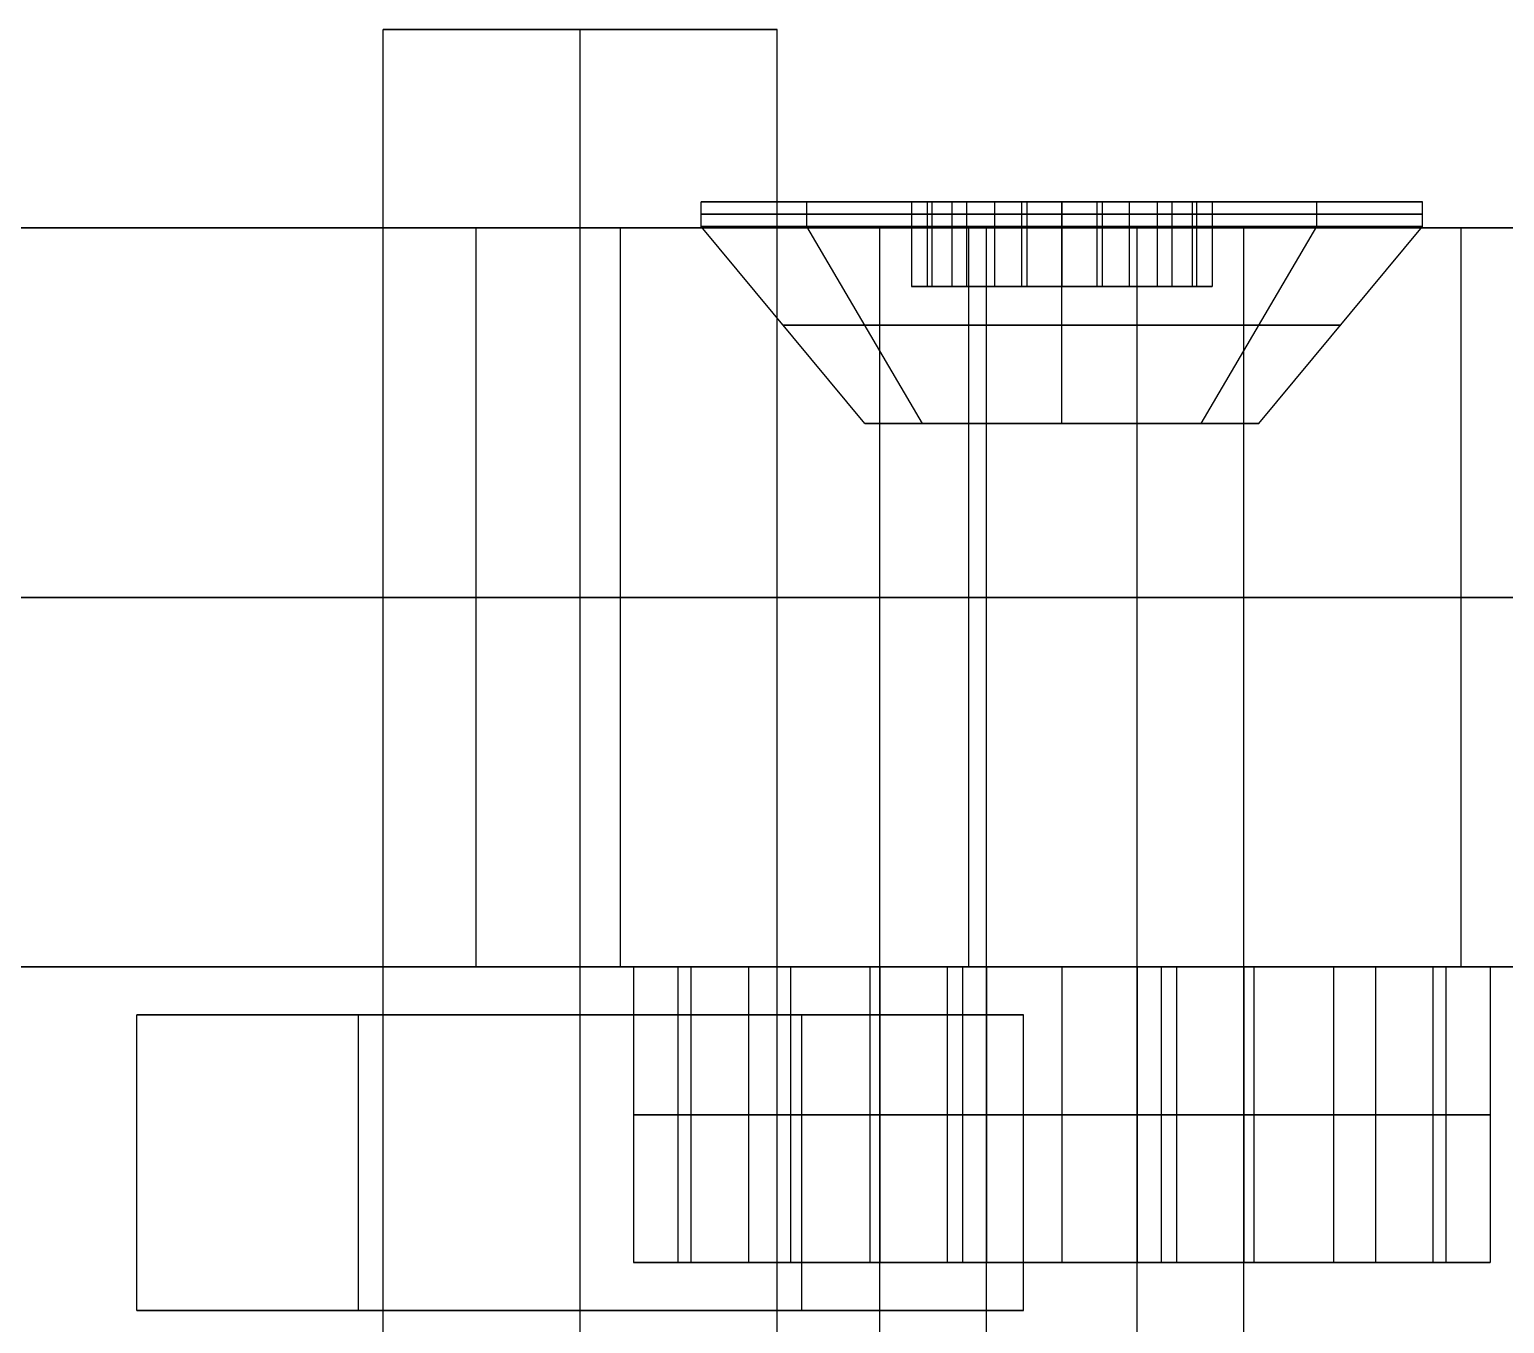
# Model space of a CAD drawing. Header units: millimetres. Extents: x -170 to 170, y -1654 to 210.
# Drawn here: x -139.64 to -109.69, y -35.26 to -9 of the extents above; entities that cross this region are included whole.
import ezdxf

# ---------------------------------------------------------------- set-up
doc = ezdxf.new("R2010")
doc.units = ezdxf.units.MM
doc.header["$MEASUREMENT"] = 0
doc.layers.add('V1', color=7, linetype='Continuous', true_color=0x000000)

msp = doc.modelspace()

# ---------------------------------------------------------------- linework, layer by layer
at = {"layer": 'V1'}
for p, q in [((-124.457, -9, 255), (-132.457, -9, 255)), ((-128.457, -9, 251), (-128.457, -9, 259)), ((-121.415, -12.5, 304.159), (-126, -12.5, 304.159)), ((-123.856, -12.5, 211.018), (-120.913, -12.5, 208.075)), ((-120.613, -12.5, 203.907), (-123.856, -12.5, 200.665)), ((-118.679, -12.5, 311.479), (-118.679, -12.5, 307.317)), ((-118.679, -12.5, 301), (-118.679, -12.5, 296.838)), ((-113.503, -12.5, 211.018), (-116.745, -12.5, 207.776)), ((-116.446, -12.5, 203.608), (-113.503, -12.5, 200.665)), ((-111.358, -12.5, 304.159), (-115.944, -12.5, 304.159)), ((-122.23, -13.028, 204), (-153, -13.028, 204)), ((-122.679, -17, 304.159), (-126, -13, 304.159)), ((-121.508, -17, 203.013), (-123.856, -13, 200.665)), ((-121.508, -17, 208.67), (-123.856, -13, 211.018)), ((-118.679, -17, 300.159), (-118.679, -13, 296.838)), ((-118.679, -17, 308.159), (-118.679, -13, 311.479)), ((-115.851, -17, 203.013), (-113.503, -13, 200.665)), ((-115.851, -17, 208.67), (-113.503, -13, 211.018)), ((-90.813, -13.028, 204), (-115.128, -13.028, 204)), ((-114.679, -17, 304.159), (-111.358, -13, 304.159)), ((-115.944, -14.215, 304.159), (-121.415, -14.215, 304.159)), ((-116.446, -14.215, 203.608), (-120.913, -14.215, 208.075)), ((-116.745, -14.215, 207.776), (-120.613, -14.215, 203.907)), ((-118.679, -14.215, 301), (-118.679, -14.215, 307.317)), ((-153, -28.028, 25), (153, -28.028, 25)), ((-122.23, -28.028, 204), (-153, -28.028, 204)), ((-122.679, -28.028, 304.159), (-126.473, -28.028, 304.159)), ((-121.508, -28.028, 208.67), (-125.043, -28.028, 212.205)), ((-121.508, -28.028, 203.013), (-124.191, -28.028, 200.33)), ((-118.679, -28.028, 295.159), (-118.679, -28.028, 300.159)), ((-118.679, -28.028, 308.159), (-118.679, -28.028, 313.159)), ((-113.168, -28.028, 211.353), (-115.851, -28.028, 208.67)), ((-112.315, -28.028, 199.478), (-115.851, -28.028, 203.013)), ((-90.813, -28.028, 204), (-115.128, -28.028, 204)), ((-110.885, -28.028, 304.159), (-114.679, -28.028, 304.159)), ((-122.679, -34.028, 304.159), (-126.473, -34.028, 304.159)), ((-121.508, -34.028, 208.67), (-125.043, -34.028, 212.205)), ((-121.508, -34.028, 203.013), (-124.191, -34.028, 200.33)), ((-118.679, -34.028, 295.159), (-118.679, -34.028, 300.159)), ((-118.679, -34.028, 308.159), (-118.679, -34.028, 313.159)), ((-113.168, -34.028, 211.353), (-115.851, -34.028, 208.67)), ((-112.315, -34.028, 199.478), (-115.851, -34.028, 203.013)), ((-110.885, -34.028, 304.159), (-114.679, -34.028, 304.159))]:
    msp.add_line(p, q, dxfattribs=at)
at = {"layer": 'V1', "extrusion": (6.67277e-16, 1, 7.68154e-17)}
msp.add_circle((118.679, 304.159, -13), 7.321, dxfattribs=at)
at = {"layer": 'V1', "extrusion": (4.17519e-16, 1, 5.26153e-16)}
msp.add_circle((118.679, 205.841, -13), 7.321, dxfattribs=at)
at = {"layer": 'V1', "extrusion": (6.14523e-16, 1, 6.14523e-16)}
msp.add_circle((118.679, 304.159, -15), 5.66, dxfattribs=at)
at = {"layer": 'V1', "extrusion": (0, 1, 6.14523e-16)}
msp.add_circle((118.679, 205.841, -15), 5.66, dxfattribs=at)
at = {"layer": 'V1', "extrusion": (-9.061e-17, 1, 1.80234e-17)}
for start, end in [(315, 67.5), (67.5, 315)]:
    msp.add_arc((118.679, 205.841, -17), 4, start, end, dxfattribs=at)
at = {"layer": 'V1', "extrusion": (-5.13264e-17, 1, 7.68154e-17)}
for start, end in [(112.5, 360), (360, 112.5)]:
    msp.add_arc((118.679, 304.159, -17), 4, start, end, dxfattribs=at)
at = {"layer": 'V1'}
for points, weights, knots in [([(-128.457, -9, 259), (-132.457, -9, 259), (-132.457, -9, 255), (-132.457, -9, 251), (-128.457, -9, 251), (-124.457, -9, 251), (-124.457, -9, 255), (-124.457, -9, 259), (-128.457, -9, 259)], [1, 0.707106781187, 1, 0.707106781187, 1, 0.707106781187, 1, 0.707106781187, 1], [-25.132741, -25.132741, -25.132741, -18.849556, -18.849556, -12.566371, -12.566371, -6.283185, -6.283185, 0, 0, 0]), ([(-126, -12.5, 304.159), (-126, -12.5, 311.479), (-118.679, -12.5, 311.479), (-111.358, -12.5, 311.479), (-111.358, -12.5, 304.159), (-111.358, -12.5, 296.838), (-118.679, -12.5, 296.838), (-126, -12.5, 296.838), (-126, -12.5, 304.159)], [1, 0.707106781187, 1, 0.707106781187, 1, 0.707106781187, 1, 0.707106781187, 1], [-45.997759, -45.997759, -45.997759, -34.49832, -34.49832, -22.99888, -22.99888, -11.49944, -11.49944, 0, 0, 0]), ([(-123.856, -12.5, 200.665), (-129.032, -12.5, 205.841), (-123.856, -12.5, 211.018), (-118.679, -12.5, 216.195), (-113.503, -12.5, 211.018), (-108.326, -12.5, 205.841), (-113.503, -12.5, 200.665), (-118.679, -12.5, 195.488), (-123.856, -12.5, 200.665)], [1, 0.707106781187, 1, 0.707106781187, 1, 0.707106781187, 1, 0.707106781187, 1], [-45.997759, -45.997759, -45.997759, -34.49832, -34.49832, -22.99888, -22.99888, -11.49944, -11.49944, 0, 0, 0]), ([(-126, -12.75, 304.159), (-126, -12.75, 311.479), (-118.679, -12.75, 311.479), (-111.358, -12.75, 311.479), (-111.358, -12.75, 304.159), (-111.358, -12.75, 296.838), (-118.679, -12.75, 296.838), (-126, -12.75, 296.838), (-126, -12.75, 304.159)], [1, 0.707106781187, 1, 0.707106781187, 1, 0.707106781187, 1, 0.707106781187, 1], [-45.997759, -45.997759, -45.997759, -34.49832, -34.49832, -22.99888, -22.99888, -11.49944, -11.49944, 0, 0, 0]), ([(-123.856, -12.75, 200.665), (-129.032, -12.75, 205.841), (-123.856, -12.75, 211.018), (-118.679, -12.75, 216.195), (-113.503, -12.75, 211.018), (-108.326, -12.75, 205.841), (-113.503, -12.75, 200.665), (-118.679, -12.75, 195.488), (-123.856, -12.75, 200.665)], [1, 0.707106781187, 1, 0.707106781187, 1, 0.707106781187, 1, 0.707106781187, 1], [-45.997759, -45.997759, -45.997759, -34.49832, -34.49832, -22.99888, -22.99888, -11.49944, -11.49944, 0, 0, 0]), ([(153, -13.028, 255), (153, -13.028, 408), (0, -13.028, 408), (-153, -13.028, 408), (-153, -13.028, 255)], [1, 0.707106781187, 1, 0.707106781187, 1], [-1296.663676, -1296.663676, -1296.663676, -1056.331838, -1056.331838, -816, -816, -816]), ([(-128.457, -13.028, 259), (-124.457, -13.028, 259), (-124.457, -13.028, 255), (-124.457, -13.028, 251), (-128.457, -13.028, 251), (-132.457, -13.028, 251), (-132.457, -13.028, 255), (-132.457, -13.028, 259), (-128.457, -13.028, 259)], [1, 0.707106781187, 1, 0.707106781187, 1, 0.707106781187, 1, 0.707106781187, 1], [0, 0, 0, 6.283185, 6.283185, 12.566371, 12.566371, 18.849556, 18.849556, 25.132741, 25.132741, 25.132741]), ([(-117.148, -13.028, 307.854), (-113.453, -13.028, 306.323), (-114.984, -13.028, 302.628), (-116.514, -13.028, 298.932), (-120.21, -13.028, 300.463), (-123.905, -13.028, 301.994), (-122.375, -13.028, 305.689), (-120.844, -13.028, 309.385), (-117.148, -13.028, 307.854)], [0.999999860338, 0.707106851018, 1, 0.707106781187, 1, 0.707106781187, 1, 0.707106851018, 0.999999860338], [0, 0, 0, 6.283185, 6.283185, 12.566371, 12.566371, 18.849557, 18.849557, 25.132741, 25.132741, 25.132741]), ([(-120.21, -13.028, 209.537), (-116.514, -13.028, 211.068), (-114.984, -13.028, 207.372), (-113.453, -13.028, 203.677), (-117.149, -13.028, 202.146), (-120.844, -13.028, 200.615), (-122.375, -13.028, 204.311), (-123.905, -13.028, 208.006), (-120.21, -13.028, 209.537)], [0.999999860338, 0.707106851018, 1, 0.707106781187, 1, 0.707106781187, 1, 0.707106781187, 1], [0, 0, 0, 6.283184, 6.283184, 12.56637, 12.56637, 18.849556, 18.849556, 25.132741, 25.132741, 25.132741]), ([(153, -20.528, 255), (153, -20.528, 408), (0, -20.528, 408), (-153, -20.528, 408), (-153, -20.528, 255)], [1, 0.707106781187, 1, 0.707106781187, 1], [-1296.663676, -1296.663676, -1296.663676, -1056.331838, -1056.331838, -816, -816, -816]), ([(153, -28.028, 255), (153, -28.028, 408), (0, -28.028, 408), (-153, -28.028, 408), (-153, -28.028, 255)], [1, 0.707106781187, 1, 0.707106781187, 1], [-1296.663676, -1296.663676, -1296.663676, -1056.331838, -1056.331838, -816, -816, -816]), ([(-128.457, -28.028, 259), (-124.457, -28.028, 259), (-124.457, -28.028, 255), (-124.457, -28.028, 251), (-128.457, -28.028, 251), (-132.457, -28.028, 251), (-132.457, -28.028, 255), (-132.457, -28.028, 259), (-128.457, -28.028, 259)], [1, 0.707106781187, 1, 0.707106781187, 1, 0.707106781187, 1, 0.707106781187, 1], [0, 0, 0, 6.283185, 6.283185, 12.566371, 12.566371, 18.849556, 18.849556, 25.132741, 25.132741, 25.132741]), ([(-117.148, -28.028, 307.854), (-120.844, -28.028, 309.385), (-122.375, -28.028, 305.689), (-123.905, -28.028, 301.994), (-120.21, -28.028, 300.463), (-116.514, -28.028, 298.932), (-114.984, -28.028, 302.628), (-113.453, -28.028, 306.323), (-117.148, -28.028, 307.854)], [0.999999860338, 0.707106851018, 1, 0.707106781187, 1, 0.707106781187, 1, 0.707106851018, 0.999999860338], [-25.132741, -25.132741, -25.132741, -18.849557, -18.849557, -12.566371, -12.566371, -6.283185, -6.283185, 0, 0, 0]), ([(-120.21, -28.028, 209.537), (-123.905, -28.028, 208.006), (-122.375, -28.028, 204.311), (-120.844, -28.028, 200.615), (-117.148, -28.028, 202.146), (-113.453, -28.028, 203.677), (-114.984, -28.028, 207.372), (-116.514, -28.028, 211.068), (-120.21, -28.028, 209.537)], [0.999999860338, 0.707106851018, 1, 0.707106781187, 1, 0.707106781187, 1, 0.707106851018, 0.999999860338], [-25.132741, -25.132741, -25.132741, -18.849557, -18.849557, -12.566371, -12.566371, -6.283185, -6.283185, 0, 0, 0]), ([(-117.148, -28.028, 307.854), (-113.453, -28.028, 306.323), (-114.984, -28.028, 302.628), (-116.514, -28.028, 298.932), (-120.21, -28.028, 300.463), (-123.905, -28.028, 301.994), (-122.375, -28.028, 305.689), (-120.844, -28.028, 309.385), (-117.148, -28.028, 307.854)], [1, 0.707106781187, 1, 0.707106781187, 1, 0.707106781187, 1, 0.707106781187, 1], [0, 0, 0, 6.283185, 6.283185, 12.566371, 12.566371, 18.849556, 18.849556, 25.132741, 25.132741, 25.132741]), ([(-120.21, -28.028, 209.537), (-116.514, -28.028, 211.068), (-114.984, -28.028, 207.372), (-113.453, -28.028, 203.677), (-117.149, -28.028, 202.146), (-120.844, -28.028, 200.615), (-122.375, -28.028, 204.311), (-123.905, -28.028, 208.006), (-120.21, -28.028, 209.537)], [1, 0.707106781187, 1, 0.707106781187, 1, 0.707106781187, 1, 0.707106781187, 1], [0, 0, 0, 6.283185, 6.283185, 12.566371, 12.566371, 18.849556, 18.849556, 25.132741, 25.132741, 25.132741]), ([(-117.148, -34.028, 307.854), (-120.844, -34.028, 309.385), (-122.375, -34.028, 305.689), (-123.905, -34.028, 301.994), (-120.21, -34.028, 300.463), (-116.514, -34.028, 298.932), (-114.984, -34.028, 302.628), (-113.453, -34.028, 306.323), (-117.148, -34.028, 307.854)], [1, 0.707106781187, 1, 0.707106781187, 1, 0.707106781187, 1, 0.707106781187, 1], [-25.132741, -25.132741, -25.132741, -18.849556, -18.849556, -12.566371, -12.566371, -6.283185, -6.283185, 0, 0, 0]), ([(-120.21, -34.028, 209.537), (-123.905, -34.028, 208.006), (-122.375, -34.028, 204.311), (-120.844, -34.028, 200.615), (-117.148, -34.028, 202.146), (-113.453, -34.028, 203.677), (-114.984, -34.028, 207.372), (-116.514, -34.028, 211.068), (-120.21, -34.028, 209.537)], [1, 0.707106781187, 1, 0.707106781187, 1, 0.707106781187, 1, 0.707106781187, 1], [-25.132741, -25.132741, -25.132741, -18.849556, -18.849556, -12.566371, -12.566371, -6.283185, -6.283185, 0, 0, 0])]:
    msp.add_rational_spline(points, weights, degree=2, knots=knots, dxfattribs=at)
for points in [[(-132.457, -82.948, 255), (-132.457, -45.974, 255), (-132.457, -9, 255)], [(-128.457, -88, 259), (-128.457, -48.5, 259), (-128.457, -9, 259)], [(-128.457, -88, 251), (-128.457, -48.5, 251), (-128.457, -9, 251)], [(-124.457, -82.948, 255), (-124.457, -45.974, 255), (-124.457, -9, 255)], [(-126, -13, 304.159), (-126, -12.75, 304.159), (-126, -12.5, 304.159)], [(-123.856, -13, 200.665), (-123.856, -12.75, 200.665), (-123.856, -12.5, 200.665)], [(-123.856, -13, 211.018), (-123.856, -12.75, 211.018), (-123.856, -12.5, 211.018)], [(-120.913, -12.5, 208.075), (-121.321, -12.5, 206.549), (-121.73, -12.5, 205.024)], [(-121.73, -12.5, 205.024), (-120.613, -12.5, 203.907), (-119.497, -12.5, 202.791)], [(-121.73, -12.5, 205.024), (-121.73, -13.358, 205.024), (-121.73, -14.215, 205.024)], [(-118.679, -12.5, 307.317), (-120.047, -12.5, 306.527), (-121.415, -12.5, 305.738)], [(-121.415, -12.5, 305.738), (-121.415, -12.5, 304.159), (-121.415, -12.5, 302.579)], [(-121.415, -12.5, 302.579), (-120.047, -12.5, 301.79), (-118.679, -12.5, 301)], [(-121.415, -12.5, 305.738), (-121.415, -13.358, 305.738), (-121.415, -14.215, 305.738)], [(-121.415, -12.5, 302.579), (-121.415, -13.358, 302.579), (-121.415, -14.215, 302.579)], [(-121.415, -12.5, 304.159), (-121.415, -13.358, 304.159), (-121.415, -14.215, 304.159)], [(-121.321, -12.5, 206.549), (-121.321, -13.358, 206.549), (-121.321, -14.215, 206.549)], [(-117.862, -12.5, 208.892), (-119.387, -12.5, 208.484), (-120.913, -12.5, 208.075)], [(-120.913, -12.5, 208.075), (-120.913, -13.358, 208.075), (-120.913, -14.215, 208.075)], [(-120.613, -12.5, 203.907), (-120.613, -13.358, 203.907), (-120.613, -14.215, 203.907)], [(-120.047, -12.5, 306.527), (-120.047, -13.358, 306.527), (-120.047, -14.215, 306.527)], [(-120.047, -12.5, 301.79), (-120.047, -13.358, 301.79), (-120.047, -14.215, 301.79)], [(-119.497, -12.5, 202.791), (-117.971, -12.5, 203.199), (-116.446, -12.5, 203.608)], [(-119.497, -12.5, 202.791), (-119.497, -13.358, 202.791), (-119.497, -14.215, 202.791)], [(-119.387, -12.5, 208.484), (-119.387, -13.358, 208.484), (-119.387, -14.215, 208.484)], [(-118.679, -12.5, 301), (-117.312, -12.5, 301.79), (-115.944, -12.5, 302.579)], [(-115.944, -12.5, 305.738), (-117.312, -12.5, 306.527), (-118.679, -12.5, 307.317)], [(-118.679, -12.5, 307.317), (-118.679, -13.358, 307.317), (-118.679, -14.215, 307.317)], [(-118.679, -12.5, 301), (-118.679, -13.358, 301), (-118.679, -14.215, 301)], [(-118.679, -13, 311.479), (-118.679, -12.75, 311.479), (-118.679, -12.5, 311.479)], [(-118.679, -13, 296.838), (-118.679, -12.75, 296.838), (-118.679, -12.5, 296.838)], [(-117.971, -12.5, 203.199), (-117.971, -13.358, 203.199), (-117.971, -14.215, 203.199)], [(-115.628, -12.5, 206.659), (-116.745, -12.5, 207.776), (-117.862, -12.5, 208.892)], [(-117.862, -12.5, 208.892), (-117.862, -13.358, 208.892), (-117.862, -14.215, 208.892)], [(-117.312, -12.5, 301.79), (-117.312, -13.358, 301.79), (-117.312, -14.215, 301.79)], [(-117.312, -12.5, 306.527), (-117.312, -13.358, 306.527), (-117.312, -14.215, 306.527)], [(-116.745, -12.5, 207.776), (-116.745, -13.358, 207.776), (-116.745, -14.215, 207.776)], [(-116.446, -12.5, 203.608), (-116.037, -12.5, 205.133), (-115.628, -12.5, 206.659)], [(-116.446, -12.5, 203.608), (-116.446, -13.358, 203.608), (-116.446, -14.215, 203.608)], [(-116.037, -12.5, 205.133), (-116.037, -13.358, 205.133), (-116.037, -14.215, 205.133)], [(-115.944, -12.5, 302.579), (-115.944, -12.5, 304.159), (-115.944, -12.5, 305.738)], [(-115.944, -12.5, 302.579), (-115.944, -13.358, 302.579), (-115.944, -14.215, 302.579)], [(-115.944, -12.5, 305.738), (-115.944, -13.358, 305.738), (-115.944, -14.215, 305.738)], [(-115.944, -12.5, 304.159), (-115.944, -13.358, 304.159), (-115.944, -14.215, 304.159)], [(-115.628, -12.5, 206.659), (-115.628, -13.358, 206.659), (-115.628, -14.215, 206.659)], [(-113.503, -13, 211.018), (-113.503, -12.75, 211.018), (-113.503, -12.5, 211.018)], [(-113.503, -13, 200.665), (-113.503, -12.75, 200.665), (-113.503, -12.5, 200.665)], [(-111.358, -13, 304.159), (-111.358, -12.75, 304.159), (-111.358, -12.5, 304.159)], [(-153, -13.028), (0, -13.028), (153, -13.028)], [(153, -13.028, -15), (0, -13.028, -15), (-153, -13.028, -15)], [(153, -13.028), (0, -13.028), (-153, -13.028)], [(153, -13.028, -7.5), (0, -13.028, -7.5), (-153, -13.028, -7.5)], [(-132.457, -28.028, 255), (-132.457, -20.528, 255), (-132.457, -13.028, 255)], [(-130.577, -13.028, 50), (-130.577, -13.028, 65), (-130.577, -13.028, 80)], [(-90.577, -13.028, 50), (-110.577, -13.028, 50), (-130.577, -13.028, 50)], [(-130.577, -13.028, 80), (-130.577, -20.528, 80), (-130.577, -28.028, 80)], [(-130.577, -13.028, 50), (-130.577, -20.528, 50), (-130.577, -28.028, 50)], [(-130.577, -13.028, 65), (-130.577, -20.528, 65), (-130.577, -28.028, 65)], [(-128.457, -28.028, 259), (-128.457, -20.528, 259), (-128.457, -13.028, 259)], [(-128.457, -28.028, 251), (-128.457, -20.528, 251), (-128.457, -13.028, 251)], [(-127.648, -13.028, 87.071), (-127.648, -20.528, 87.071), (-127.648, -28.028, 87.071)], [(-124.457, -28.028, 255), (-124.457, -20.528, 255), (-124.457, -13.028, 255)], [(-122.375, -28.028, 305.689), (-122.375, -20.528, 305.689), (-122.375, -13.028, 305.689)], [(-122.375, -28.028, 204.311), (-122.375, -20.528, 204.311), (-122.375, -13.028, 204.311)], [(-120.577, -13.028, 90), (-110.577, -13.028, 90), (-100.577, -13.028, 90)], [(-120.577, -13.028, 90), (-120.577, -20.528, 90), (-120.577, -28.028, 90)], [(-120.21, -28.028, 209.537), (-120.21, -20.528, 209.537), (-120.21, -13.028, 209.537)], [(-120.21, -28.028, 300.463), (-120.21, -20.528, 300.463), (-120.21, -13.028, 300.463)], [(-117.149, -28.028, 202.146), (-117.149, -20.528, 202.146), (-117.149, -13.028, 202.146)], [(-117.148, -28.028, 307.854), (-117.148, -20.528, 307.854), (-117.148, -13.028, 307.854)], [(-114.984, -28.028, 302.628), (-114.984, -20.528, 302.628), (-114.984, -13.028, 302.628)], [(-114.984, -28.028, 207.372), (-114.984, -20.528, 207.372), (-114.984, -13.028, 207.372)], [(-110.577, -13.028, 90), (-110.577, -20.528, 90), (-110.577, -28.028, 90)], [(-110.577, -13.028, 50), (-110.577, -20.528, 50), (-110.577, -28.028, 50)], [(-120.913, -14.215, 208.075), (-121.321, -14.215, 206.549), (-121.73, -14.215, 205.024)], [(-121.73, -14.215, 205.024), (-120.613, -14.215, 203.907), (-119.497, -14.215, 202.791)], [(-118.679, -14.215, 307.317), (-120.047, -14.215, 306.527), (-121.415, -14.215, 305.738)], [(-121.415, -14.215, 305.738), (-121.415, -14.215, 304.159), (-121.415, -14.215, 302.579)], [(-121.415, -14.215, 302.579), (-120.047, -14.215, 301.79), (-118.679, -14.215, 301)], [(-117.862, -14.215, 208.892), (-119.387, -14.215, 208.484), (-120.913, -14.215, 208.075)], [(-119.497, -14.215, 202.791), (-117.971, -14.215, 203.199), (-116.446, -14.215, 203.608)], [(-118.679, -14.215, 301), (-117.312, -14.215, 301.79), (-115.944, -14.215, 302.579)], [(-115.944, -14.215, 305.738), (-117.312, -14.215, 306.527), (-118.679, -14.215, 307.317)], [(-115.628, -14.215, 206.659), (-116.745, -14.215, 207.776), (-117.862, -14.215, 208.892)], [(-116.446, -14.215, 203.608), (-116.037, -14.215, 205.133), (-115.628, -14.215, 206.659)], [(-115.944, -14.215, 302.579), (-115.944, -14.215, 304.159), (-115.944, -14.215, 305.738)], [(-122.375, -81.215, 305.689), (-122.375, -49.107, 305.689), (-122.375, -17, 305.689)], [(-122.375, -81.215, 204.311), (-122.375, -49.107, 204.311), (-122.375, -17, 204.311)], [(-120.21, -81.215, 300.463), (-120.21, -49.107, 300.463), (-120.21, -17, 300.463)], [(-120.21, -81.215, 209.537), (-120.21, -49.107, 209.537), (-120.21, -17, 209.537)], [(-117.148, -81.215, 307.854), (-117.148, -49.107, 307.854), (-117.148, -17, 307.854)], [(-117.148, -81.215, 202.146), (-117.148, -49.107, 202.146), (-117.148, -17, 202.146)], [(-114.984, -81.215, 302.628), (-114.984, -49.107, 302.628), (-114.984, -17, 302.628)], [(-114.984, -81.215, 207.372), (-114.984, -49.107, 207.372), (-114.984, -17, 207.372)], [(-153, -20.528), (0, -20.528), (153, -20.528)], [(-153, -28.028), (0, -28.028), (153, -28.028)], [(153, -28.028, 50), (0, -28.028, 50), (-153, -28.028, 50)], [(-153, -28.028), (0, -28.028), (153, -28.028)], [(-130.577, -28.028, 50), (-130.577, -28.028, 65), (-130.577, -28.028, 80)], [(-90.577, -28.028, 50), (-110.577, -28.028, 50), (-130.577, -28.028, 50)], [(-121.009, -28.028, 197.148), (-124.191, -28.028, 200.33), (-127.373, -28.028, 203.512)], [(-127.373, -28.028, 203.512), (-127.373, -31.028, 203.512), (-127.373, -34.028, 203.512)], [(-127.373, -28.028, 203.512), (-126.208, -28.028, 207.859), (-125.043, -28.028, 212.205)], [(-118.679, -28.028, 295.159), (-122.576, -28.028, 297.409), (-126.473, -28.028, 299.659)], [(-126.473, -28.028, 299.659), (-126.473, -31.028, 299.659), (-126.473, -34.028, 299.659)], [(-126.473, -28.028, 299.659), (-126.473, -28.028, 304.159), (-126.473, -28.028, 308.659)], [(-126.473, -28.028, 308.659), (-126.473, -31.028, 308.659), (-126.473, -34.028, 308.659)], [(-126.473, -28.028, 308.659), (-122.576, -28.028, 310.909), (-118.679, -28.028, 313.159)], [(-126.473, -28.028, 304.159), (-126.473, -31.028, 304.159), (-126.473, -34.028, 304.159)], [(-126.208, -28.028, 207.859), (-126.208, -31.028, 207.859), (-126.208, -34.028, 207.859)], [(-125.043, -28.028, 212.205), (-120.697, -28.028, 213.37), (-116.35, -28.028, 214.535)], [(-125.043, -28.028, 212.205), (-125.043, -31.028, 212.205), (-125.043, -34.028, 212.205)], [(-124.191, -28.028, 200.33), (-124.191, -31.028, 200.33), (-124.191, -34.028, 200.33)], [(-122.576, -28.028, 297.409), (-122.576, -31.028, 297.409), (-122.576, -34.028, 297.409)], [(-122.576, -28.028, 310.909), (-122.576, -31.028, 310.909), (-122.576, -34.028, 310.909)], [(-122.375, -28.028, 305.689), (-122.375, -31.028, 305.689), (-122.375, -34.028, 305.689)], [(-122.375, -28.028, 204.311), (-122.375, -31.028, 204.311), (-122.375, -34.028, 204.311)], [(-112.315, -28.028, 199.478), (-116.662, -28.028, 198.313), (-121.009, -28.028, 197.148)], [(-121.009, -28.028, 197.148), (-121.009, -31.028, 197.148), (-121.009, -34.028, 197.148)], [(-120.697, -28.028, 213.37), (-120.697, -31.028, 213.37), (-120.697, -34.028, 213.37)], [(-120.577, -28.028, 90), (-110.577, -28.028, 90), (-100.577, -28.028, 90)], [(-120.21, -28.028, 300.463), (-120.21, -31.028, 300.463), (-120.21, -34.028, 300.463)], [(-120.21, -28.028, 209.537), (-120.21, -31.028, 209.537), (-120.21, -34.028, 209.537)], [(-118.679, -28.028, 313.159), (-114.782, -28.028, 310.909), (-110.885, -28.028, 308.659)], [(-118.679, -28.028, 313.159), (-118.679, -31.028, 313.159), (-118.679, -34.028, 313.159)], [(-110.885, -28.028, 299.659), (-114.782, -28.028, 297.409), (-118.679, -28.028, 295.159)], [(-118.679, -28.028, 295.159), (-118.679, -31.028, 295.159), (-118.679, -34.028, 295.159)], [(-117.148, -28.028, 307.854), (-117.148, -31.028, 307.854), (-117.148, -34.028, 307.854)], [(-117.148, -28.028, 202.146), (-117.148, -31.028, 202.146), (-117.148, -34.028, 202.146)], [(-116.662, -28.028, 198.313), (-116.662, -31.028, 198.313), (-116.662, -34.028, 198.313)], [(-116.35, -28.028, 214.535), (-116.35, -31.028, 214.535), (-116.35, -34.028, 214.535)], [(-116.35, -28.028, 214.535), (-113.168, -28.028, 211.353), (-109.986, -28.028, 208.171)], [(-114.984, -28.028, 302.628), (-114.984, -31.028, 302.628), (-114.984, -34.028, 302.628)], [(-114.984, -28.028, 207.372), (-114.984, -31.028, 207.372), (-114.984, -34.028, 207.372)], [(-114.782, -28.028, 310.909), (-114.782, -31.028, 310.909), (-114.782, -34.028, 310.909)], [(-114.782, -28.028, 297.409), (-114.782, -31.028, 297.409), (-114.782, -34.028, 297.409)], [(-113.168, -28.028, 211.353), (-113.168, -31.028, 211.353), (-113.168, -34.028, 211.353)], [(-109.986, -28.028, 208.171), (-111.151, -28.028, 203.824), (-112.315, -28.028, 199.478)], [(-112.315, -28.028, 199.478), (-112.315, -31.028, 199.478), (-112.315, -34.028, 199.478)], [(-111.151, -28.028, 203.824), (-111.151, -31.028, 203.824), (-111.151, -34.028, 203.824)], [(-110.885, -28.028, 308.659), (-110.885, -31.028, 308.659), (-110.885, -34.028, 308.659)], [(-110.885, -28.028, 308.659), (-110.885, -28.028, 304.159), (-110.885, -28.028, 299.659)], [(-110.885, -28.028, 299.659), (-110.885, -31.028, 299.659), (-110.885, -34.028, 299.659)], [(-110.885, -28.028, 304.159), (-110.885, -31.028, 304.159), (-110.885, -34.028, 304.159)], [(-109.986, -28.028, 208.171), (-109.986, -31.028, 208.171), (-109.986, -34.028, 208.171)], [(-137.457, -29, 255), (-135.207, -29, 258.897), (-132.957, -29, 262.794)], [(-137.457, -35, 255), (-137.457, -32, 255), (-137.457, -29, 255)], [(-132.957, -29, 247.206), (-135.207, -29, 251.103), (-137.457, -29, 255)], [(-132.957, -35, 262.794), (-132.957, -32, 262.794), (-132.957, -29, 262.794)], [(-132.957, -29, 262.794), (-128.457, -29, 262.794), (-123.957, -29, 262.794)], [(-132.957, -35, 247.206), (-132.957, -32, 247.206), (-132.957, -29, 247.206)], [(-123.957, -29, 247.206), (-128.457, -29, 247.206), (-132.957, -29, 247.206)], [(-123.957, -35, 262.794), (-123.957, -32, 262.794), (-123.957, -29, 262.794)], [(-123.957, -29, 262.794), (-121.707, -29, 258.897), (-119.457, -29, 255)], [(-123.957, -35, 247.206), (-123.957, -32, 247.206), (-123.957, -29, 247.206)], [(-119.457, -29, 255), (-121.707, -29, 251.103), (-123.957, -29, 247.206)], [(-119.457, -35, 255), (-119.457, -32, 255), (-119.457, -29, 255)], [(-121.009, -31.028, 197.148), (-124.191, -31.028, 200.33), (-127.373, -31.028, 203.512)], [(-127.373, -31.028, 203.512), (-126.208, -31.028, 207.859), (-125.043, -31.028, 212.205)], [(-118.679, -31.028, 295.159), (-122.576, -31.028, 297.409), (-126.473, -31.028, 299.659)], [(-126.473, -31.028, 299.659), (-126.473, -31.028, 304.159), (-126.473, -31.028, 308.659)], [(-126.473, -31.028, 308.659), (-122.576, -31.028, 310.909), (-118.679, -31.028, 313.159)], [(-125.043, -31.028, 212.205), (-120.697, -31.028, 213.37), (-116.35, -31.028, 214.535)], [(-112.315, -31.028, 199.478), (-116.662, -31.028, 198.313), (-121.009, -31.028, 197.148)], [(-118.679, -31.028, 313.159), (-114.782, -31.028, 310.909), (-110.885, -31.028, 308.659)], [(-110.885, -31.028, 299.659), (-114.782, -31.028, 297.409), (-118.679, -31.028, 295.159)], [(-116.35, -31.028, 214.535), (-113.168, -31.028, 211.353), (-109.986, -31.028, 208.171)], [(-109.986, -31.028, 208.171), (-111.151, -31.028, 203.824), (-112.315, -31.028, 199.478)], [(-110.885, -31.028, 308.659), (-110.885, -31.028, 304.159), (-110.885, -31.028, 299.659)], [(-121.009, -34.028, 197.148), (-124.191, -34.028, 200.33), (-127.373, -34.028, 203.512)], [(-127.373, -34.028, 203.512), (-126.208, -34.028, 207.859), (-125.043, -34.028, 212.205)], [(-118.679, -34.028, 295.159), (-122.576, -34.028, 297.409), (-126.473, -34.028, 299.659)], [(-126.473, -34.028, 299.659), (-126.473, -34.028, 304.159), (-126.473, -34.028, 308.659)], [(-126.473, -34.028, 308.659), (-122.576, -34.028, 310.909), (-118.679, -34.028, 313.159)], [(-125.043, -34.028, 212.205), (-120.697, -34.028, 213.37), (-116.35, -34.028, 214.535)], [(-112.315, -34.028, 199.478), (-116.662, -34.028, 198.313), (-121.009, -34.028, 197.148)], [(-118.679, -34.028, 313.159), (-114.782, -34.028, 310.909), (-110.885, -34.028, 308.659)], [(-110.885, -34.028, 299.659), (-114.782, -34.028, 297.409), (-118.679, -34.028, 295.159)], [(-116.35, -34.028, 214.535), (-113.168, -34.028, 211.353), (-109.986, -34.028, 208.171)], [(-109.986, -34.028, 208.171), (-111.151, -34.028, 203.824), (-112.315, -34.028, 199.478)], [(-110.885, -34.028, 308.659), (-110.885, -34.028, 304.159), (-110.885, -34.028, 299.659)], [(-137.457, -35, 255), (-135.207, -35, 258.897), (-132.957, -35, 262.794)], [(-132.957, -35, 247.206), (-135.207, -35, 251.103), (-137.457, -35, 255)], [(-132.957, -35, 262.794), (-128.457, -35, 262.794), (-123.957, -35, 262.794)], [(-123.957, -35, 247.206), (-128.457, -35, 247.206), (-132.957, -35, 247.206)], [(-123.957, -35, 262.794), (-121.707, -35, 258.897), (-119.457, -35, 255)], [(-119.457, -35, 255), (-121.707, -35, 251.103), (-123.957, -35, 247.206)]]:
    msp.add_open_spline(points, degree=2, dxfattribs=at)
for points in [[(-130.577, -13.028, 80), (-130.577, -13.028, 90), (-120.577, -13.028, 90)], [(-130.577, -28.028, 80), (-130.577, -28.028, 90), (-120.577, -28.028, 90)]]:
    msp.add_rational_spline(points, [0.999999860338, 0.707106920849, 0.999999860338], degree=2, dxfattribs=at)

doc.saveas('drawing.dxf')
